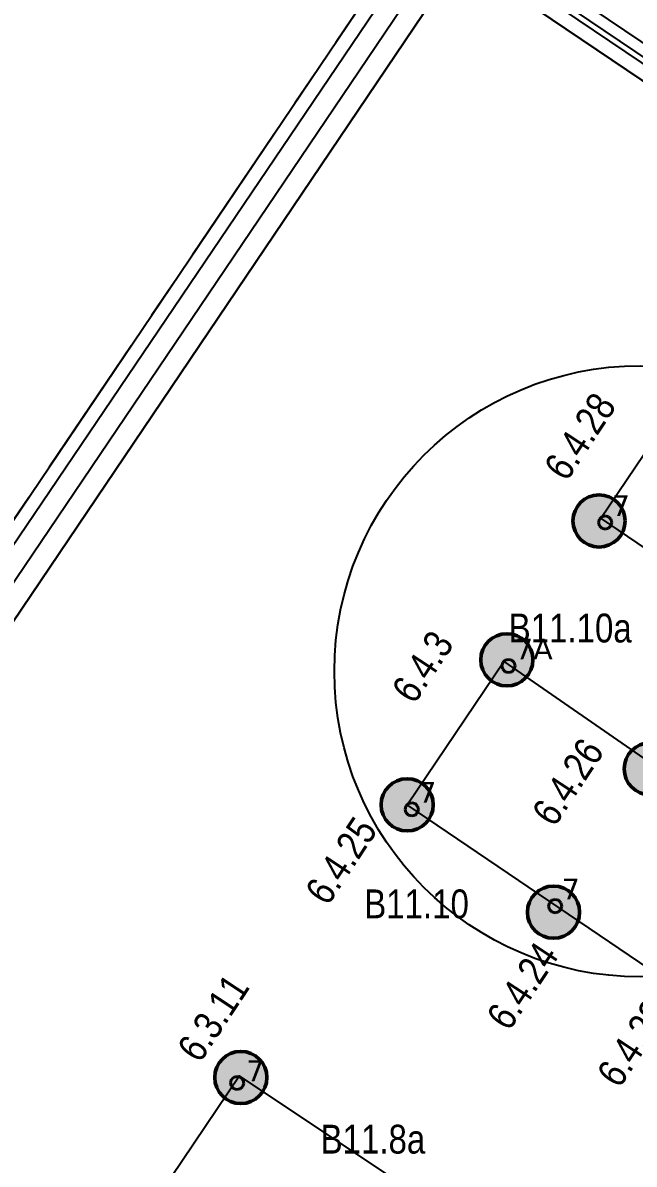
# Model space of a CAD drawing. Header units: millimetres. Extents: x -243740 to 150609, y -473655 to -165121.
# Drawn here: x 100504 to 105804, y -313636 to -303737 of the extents above; entities that cross this region are included whole.
import ezdxf
from ezdxf.enums import TextEntityAlignment as Align

# ---------------------------------------------------------------- set-up
doc = ezdxf.new("R2010")
doc.units = ezdxf.units.MM
doc.linetypes.add('Линия сетки', pattern=[22.225, 12.7, -3.175, 3.175, -3.175])
for name, color, linetype in [('_HMI', 6, 'Continuous'), ('_Гр.ЩД-1В.5.3.I4.1', 6, 'Continuous'), ('_Гр.ЩД-1В.5.3.I4.2', 6, 'Continuous'), ('_Гр.ЩД-1В.5.3.I4.3', 6, 'Continuous'), ('_Гр.ЩД-1В.5.3.I4.4', 6, 'Continuous'), ('_Гр.ЩД-1В.5.3.I4.5', 6, 'Continuous'), ('_Гр.ЩД-1В.5.3.I4.7', 6, 'Continuous'), ('_Гр.ЩД-1В.5.3.I4.8', 6, 'Continuous')]:
    doc.layers.add(name, color=color, linetype=linetype)
for name, color, linetype, lineweight in [('_освещение_dali', 3, 'Continuous', 50), ('DALLI', 6, 'TRAY', 30), ('DLX_FL2_LUM 5', 5, 'Continuous', 40), ('Аварийное_овещение', 1, 'Continuous', 30), ('Освещение', 5, 'Continuous', 30)]:
    doc.layers.add(name, color=color, linetype=linetype, lineweight=lineweight)
doc.layers.add('DLX_FL1_LUM 9', color=7, linetype='Continuous', lineweight=40, true_color=0xf70808)
doc.styles.add('Arial Narrow_6', font='ARIALN.TTF', dxfattribs={"height": 193.245432})
doc.styles.add('ELine', font='txt.shx')
doc.styles.get("Standard").update_dxf_attribs({"font": 'ARIALN.TTF'})
doc.styles.add('TableTextStyle', font='')
doc.styles.get('TableTextStyle').set_extended_font_data('VERDANA.TTF')
doc.linetypes.add('TRAY', pattern='A,12.119257,["_",ELine,S=4.5,R=90,X=0,Y=-1.555839],0.750382,["_",ELine,S=4.5,R=0,X=0,Y=-0.805849],1.314849,["_",ELine,S=4.5,R=0,X=0,Y=-0.805849],2.250029,["_",ELine,S=4.5,R=90,X=0,Y=-1.555839],13.565483', length=30)
doc.linetypes.add('Truba', pattern='A,3e-05,[4,MSH_7,S=1,R=0,X=0,Y=0],-3.022072', length=3.022102)

# ---------------------------------------------------------------- blocks, each defined once
blk = doc.blocks.new('A$C0249faeb')
at = {"layer": 'DALLI', "color": 0, "linetype": 'Линия сетки', "lineweight": -3, "ltscale": 100}
blk.add_lwpolyline([(-32903, -22742.8), (-49500.6, -47349.8), (-75483.4, -29824.1), (-58885.8, -5217.1)], close=True, dxfattribs=at)
blk = doc.blocks.new('A$Caabd1818')
at = {"layer": 'DLX_FL1_LUM 9'}
for points in [[(100687.5, 88206.7, -2997), (100695.3, 88235.5, -2997)], [(100695.3, 88235.5, -2997), (100687.5, 88206.7, -2997)], [(100695.3, 88235.5, -2997), (100687.5, 88206.7, -2997)], [(100687.5, 88206.7, -2997), (100695.3, 88235.5, -2997)], [(100695.3, 88178, -2997), (100687.5, 88206.7, -2997)], [(100687.5, 88206.7, -2997), (100687.5, 88206.7, -2997)], [(100687.5, 88206.7, -2997), (100695.3, 88178, -2997)], [(100687.5, 88206.7, -2997), (100687.5, 88206.7, -2997)], [(100687.5, 88206.7, -2997), (100695.3, 88178, -2997)], [(100695.3, 88178, -2997), (100687.5, 88206.7, -2997)], [(100695.3, 88235.5, -2997), (100716.3, 88256.5, -2997)], [(100716.3, 88256.5, -2997), (100695.3, 88235.5, -2997)], [(100716.3, 88256.5, -2997), (100695.3, 88235.5, -2997)], [(100695.3, 88235.5, -2997), (100716.3, 88256.5, -2997)], [(100695.3, 88235.5, -2997), (100695.3, 88235.5, -2997)], [(100695.3, 88235.5, -2997), (100695.3, 88235.5, -2997)], [(100716.3, 88256.5, -2997), (100745, 88264.2, -2997)], [(100745, 88264.2, -2997), (100716.3, 88256.5, -2997)], [(100745, 88264.2, -2997), (100716.3, 88256.5, -2997)], [(100716.3, 88256.5, -2997), (100745, 88264.2, -2997)], [(100716.3, 88256.5, -2997), (100716.3, 88256.5, -2997)], [(100716.3, 88256.5, -2997), (100716.3, 88256.5, -2997)], [(100745, 88264.2, -2997), (100745, 88264.2, -2997)], [(100745, 88264.2, -2997), (100773.8, 88256.5, -2997)], [(100773.8, 88256.5, -2997), (100745, 88264.2, -2997)], [(100745, 88264.2, -2997), (100745, 88264.2, -2997)], [(100773.8, 88256.5, -2997), (100745, 88264.2, -2997)], [(100745, 88264.2, -2997), (100773.8, 88256.5, -2997)], [(100773.8, 88256.5, -2997), (100773.8, 88256.5, -2997)], [(100773.8, 88256.5, -2997), (100794.8, 88235.5, -2997)], [(100794.8, 88235.5, -2997), (100773.8, 88256.5, -2997)], [(100773.8, 88256.5, -2997), (100773.8, 88256.5, -2997)], [(100794.8, 88235.5, -2997), (100773.8, 88256.5, -2997)], [(100773.8, 88256.5, -2997), (100794.8, 88235.5, -2997)], [(100794.8, 88235.5, -2997), (100794.8, 88235.5, -2997)], [(100794.8, 88235.5, -2997), (100802.5, 88206.7, -2997)], [(100802.5, 88206.7, -2997), (100794.8, 88235.5, -2997)], [(100794.8, 88235.5, -2997), (100794.8, 88235.5, -2997)], [(100802.5, 88206.7, -2997), (100794.8, 88235.5, -2997)], [(100794.8, 88235.5, -2997), (100802.5, 88206.7, -2997)], [(100802.5, 88206.7, -2997), (100794.8, 88178, -2997)], [(100794.8, 88178, -2997), (100802.5, 88206.7, -2997)], [(100794.8, 88178, -2997), (100802.5, 88206.7, -2997)], [(100802.5, 88206.7, -2997), (100794.8, 88178, -2997)], [(100802.5, 88206.7, -2997), (100802.5, 88206.7, -2997)], [(100802.5, 88206.7, -2997), (100802.5, 88206.7, -2997)], [(100716.3, 88156.9, -2997), (100695.3, 88178, -2997)], [(100695.3, 88178, -2997), (100695.3, 88178, -2997)], [(100695.3, 88178, -2997), (100716.3, 88156.9, -2997)], [(100695.3, 88178, -2997), (100695.3, 88178, -2997)], [(100695.3, 88178, -2997), (100716.3, 88156.9, -2997)], [(100716.3, 88156.9, -2997), (100695.3, 88178, -2997)], [(100745, 88149.2, -2997), (100716.3, 88156.9, -2997)], [(100716.3, 88156.9, -2997), (100716.3, 88156.9, -2997)], [(100716.3, 88156.9, -2997), (100745, 88149.2, -2997)], [(100716.3, 88156.9, -2997), (100716.3, 88156.9, -2997)], [(100716.3, 88156.9, -2997), (100745, 88149.2, -2997)], [(100745, 88149.2, -2997), (100716.3, 88156.9, -2997)], [(100773.8, 88156.9, -2997), (100745, 88149.2, -2997)], [(100745, 88149.2, -2997), (100773.8, 88156.9, -2997)], [(100745, 88149.2, -2997), (100773.8, 88156.9, -2997)], [(100773.8, 88156.9, -2997), (100745, 88149.2, -2997)], [(100745, 88149.2, -2997), (100745, 88149.2, -2997)], [(100745, 88149.2, -2997), (100745, 88149.2, -2997)], [(100794.8, 88178, -2997), (100773.8, 88156.9, -2997)], [(100773.8, 88156.9, -2997), (100794.8, 88178, -2997)], [(100773.8, 88156.9, -2997), (100794.8, 88178, -2997)], [(100794.8, 88178, -2997), (100773.8, 88156.9, -2997)], [(100773.8, 88156.9, -2997), (100773.8, 88156.9, -2997)], [(100773.8, 88156.9, -2997), (100773.8, 88156.9, -2997)], [(100794.8, 88178, -2997), (100794.8, 88178, -2997)], [(100794.8, 88178, -2997), (100794.8, 88178, -2997)]]:
    blk.add_polyline3d(points, dxfattribs=at)
at = {"layer": 'DLX_FL2_LUM 5'}
for points in [[(101534.1, 89479, -2997), (101555.1, 89500.1, -2997)], [(101555.1, 89500.1, -2997), (101534.1, 89479, -2997)], [(101555.1, 89500.1, -2997), (101534.1, 89479, -2997)], [(101534.1, 89479, -2997), (101555.1, 89500.1, -2997)], [(101555.1, 89500.1, -2997), (101583.8, 89507.8, -2997)], [(101583.8, 89507.8, -2997), (101555.1, 89500.1, -2997)], [(101583.8, 89507.8, -2997), (101555.1, 89500.1, -2997)], [(101555.1, 89500.1, -2997), (101583.8, 89507.8, -2997)], [(101555.1, 89500.1, -2997), (101555.1, 89500.1, -2997)], [(101555.1, 89500.1, -2997), (101555.1, 89500.1, -2997)], [(101583.8, 89507.8, -2997), (101583.8, 89507.8, -2997)], [(101583.8, 89507.8, -2997), (101612.6, 89500.1, -2997)], [(101612.6, 89500.1, -2997), (101583.8, 89507.8, -2997)], [(101583.8, 89507.8, -2997), (101583.8, 89507.8, -2997)], [(101612.6, 89500.1, -2997), (101583.8, 89507.8, -2997)], [(101583.8, 89507.8, -2997), (101612.6, 89500.1, -2997)], [(101612.6, 89500.1, -2997), (101612.6, 89500.1, -2997)], [(101612.6, 89500.1, -2997), (101633.6, 89479, -2997)], [(101633.6, 89479, -2997), (101612.6, 89500.1, -2997)], [(101612.6, 89500.1, -2997), (101612.6, 89500.1, -2997)], [(101633.6, 89479, -2997), (101612.6, 89500.1, -2997)], [(101612.6, 89500.1, -2997), (101633.6, 89479, -2997)], [(101526.4, 89450.3, -2997), (101534.1, 89479, -2997)], [(101534.1, 89479, -2997), (101526.4, 89450.3, -2997)], [(101534.1, 89479, -2997), (101526.4, 89450.3, -2997)], [(101526.4, 89450.3, -2997), (101534.1, 89479, -2997)], [(101534.1, 89421.5, -2997), (101526.4, 89450.3, -2997)], [(101526.4, 89450.3, -2997), (101526.4, 89450.3, -2997)], [(101526.4, 89450.3, -2997), (101534.1, 89421.5, -2997)], [(101526.4, 89450.3, -2997), (101526.4, 89450.3, -2997)], [(101526.4, 89450.3, -2997), (101534.1, 89421.5, -2997)], [(101534.1, 89421.5, -2997), (101526.4, 89450.3, -2997)], [(101534.1, 89479, -2997), (101534.1, 89479, -2997)], [(101534.1, 89479, -2997), (101534.1, 89479, -2997)], [(101555.1, 89400.5, -2997), (101534.1, 89421.5, -2997)], [(101534.1, 89421.5, -2997), (101534.1, 89421.5, -2997)], [(101534.1, 89421.5, -2997), (101555.1, 89400.5, -2997)], [(101534.1, 89421.5, -2997), (101534.1, 89421.5, -2997)], [(101534.1, 89421.5, -2997), (101555.1, 89400.5, -2997)], [(101555.1, 89400.5, -2997), (101534.1, 89421.5, -2997)], [(101583.8, 89392.8, -2997), (101555.1, 89400.5, -2997)], [(101555.1, 89400.5, -2997), (101555.1, 89400.5, -2997)], [(101555.1, 89400.5, -2997), (101583.8, 89392.8, -2997)], [(101555.1, 89400.5, -2997), (101555.1, 89400.5, -2997)], [(101555.1, 89400.5, -2997), (101583.8, 89392.8, -2997)], [(101583.8, 89392.8, -2997), (101555.1, 89400.5, -2997)], [(101612.6, 89400.5, -2997), (101583.8, 89392.8, -2997)], [(101583.8, 89392.8, -2997), (101612.6, 89400.5, -2997)], [(101583.8, 89392.8, -2997), (101612.6, 89400.5, -2997)], [(101612.6, 89400.5, -2997), (101583.8, 89392.8, -2997)], [(101583.8, 89392.8, -2997), (101583.8, 89392.8, -2997)], [(101583.8, 89392.8, -2997), (101583.8, 89392.8, -2997)], [(101633.6, 89421.5, -2997), (101612.6, 89400.5, -2997)], [(101612.6, 89400.5, -2997), (101633.6, 89421.5, -2997)], [(101612.6, 89400.5, -2997), (101633.6, 89421.5, -2997)], [(101633.6, 89421.5, -2997), (101612.6, 89400.5, -2997)], [(101612.6, 89400.5, -2997), (101612.6, 89400.5, -2997)], [(101612.6, 89400.5, -2997), (101612.6, 89400.5, -2997)], [(101633.6, 89479, -2997), (101633.6, 89479, -2997)], [(101633.6, 89479, -2997), (101641.3, 89450.3, -2997)], [(101641.3, 89450.3, -2997), (101633.6, 89479, -2997)], [(101633.6, 89479, -2997), (101633.6, 89479, -2997)], [(101641.3, 89450.3, -2997), (101633.6, 89479, -2997)], [(101633.6, 89479, -2997), (101641.3, 89450.3, -2997)], [(101641.3, 89450.3, -2997), (101633.6, 89421.5, -2997)], [(101633.6, 89421.5, -2997), (101641.3, 89450.3, -2997)], [(101633.6, 89421.5, -2997), (101641.3, 89450.3, -2997)], [(101641.3, 89450.3, -2997), (101633.6, 89421.5, -2997)], [(101633.6, 89421.5, -2997), (101633.6, 89421.5, -2997)], [(101633.6, 89421.5, -2997), (101633.6, 89421.5, -2997)], [(101641.3, 89450.3, -2997), (101641.3, 89450.3, -2997)], [(101641.3, 89450.3, -2997), (101641.3, 89450.3, -2997)], [(99877.5, 87013, -2997), (99906.2, 87020.7, -2997)], [(99906.2, 87020.7, -2997), (99877.5, 87013, -2997)], [(99906.2, 87020.7, -2997), (99877.5, 87013, -2997)], [(99877.5, 87013, -2997), (99906.2, 87020.7, -2997)], [(99906.2, 87020.7, -2997), (99906.2, 87020.7, -2997)], [(99906.2, 87020.7, -2997), (99935, 87013, -2997)], [(99935, 87013, -2997), (99906.2, 87020.7, -2997)], [(99906.2, 87020.7, -2997), (99906.2, 87020.7, -2997)], [(99935, 87013, -2997), (99906.2, 87020.7, -2997)], [(99906.2, 87020.7, -2997), (99935, 87013, -2997)], [(99848.7, 86963.2, -2997), (99856.4, 86991.9, -2997)], [(99856.4, 86991.9, -2997), (99848.7, 86963.2, -2997)], [(99856.4, 86991.9, -2997), (99848.7, 86963.2, -2997)], [(99848.7, 86963.2, -2997), (99856.4, 86991.9, -2997)], [(99856.4, 86934.4, -2997), (99848.7, 86963.2, -2997)], [(99848.7, 86963.2, -2997), (99848.7, 86963.2, -2997)], [(99848.7, 86963.2, -2997), (99856.4, 86934.4, -2997)], [(99848.7, 86963.2, -2997), (99848.7, 86963.2, -2997)], [(99848.7, 86963.2, -2997), (99856.4, 86934.4, -2997)], [(99856.4, 86934.4, -2997), (99848.7, 86963.2, -2997)], [(99856.4, 86991.9, -2997), (99877.5, 87013, -2997)], [(99877.5, 87013, -2997), (99856.4, 86991.9, -2997)], [(99877.5, 87013, -2997), (99856.4, 86991.9, -2997)], [(99856.4, 86991.9, -2997), (99877.5, 87013, -2997)], [(99856.4, 86991.9, -2997), (99856.4, 86991.9, -2997)], [(99856.4, 86991.9, -2997), (99856.4, 86991.9, -2997)], [(99877.5, 86913.4, -2997), (99856.4, 86934.4, -2997)], [(99856.4, 86934.4, -2997), (99856.4, 86934.4, -2997)], [(99856.4, 86934.4, -2997), (99877.5, 86913.4, -2997)], [(99856.4, 86934.4, -2997), (99856.4, 86934.4, -2997)], [(99856.4, 86934.4, -2997), (99877.5, 86913.4, -2997)], [(99877.5, 86913.4, -2997), (99856.4, 86934.4, -2997)], [(99877.5, 87013, -2997), (99877.5, 87013, -2997)], [(99877.5, 87013, -2997), (99877.5, 87013, -2997)], [(99935, 87013, -2997), (99935, 87013, -2997)], [(99935, 87013, -2997), (99956, 86991.9, -2997)], [(99956, 86991.9, -2997), (99935, 87013, -2997)], [(99935, 87013, -2997), (99935, 87013, -2997)], [(99956, 86991.9, -2997), (99935, 87013, -2997)], [(99935, 87013, -2997), (99956, 86991.9, -2997)], [(99956, 86934.4, -2997), (99935, 86913.4, -2997)], [(99935, 86913.4, -2997), (99956, 86934.4, -2997)], [(99935, 86913.4, -2997), (99956, 86934.4, -2997)], [(99956, 86934.4, -2997), (99935, 86913.4, -2997)], [(99956, 86991.9, -2997), (99956, 86991.9, -2997)], [(99956, 86991.9, -2997), (99963.7, 86963.2, -2997)], [(99963.7, 86963.2, -2997), (99956, 86991.9, -2997)], [(99956, 86991.9, -2997), (99956, 86991.9, -2997)], [(99963.7, 86963.2, -2997), (99956, 86991.9, -2997)], [(99956, 86991.9, -2997), (99963.7, 86963.2, -2997)], [(99963.7, 86963.2, -2997), (99956, 86934.4, -2997)], [(99956, 86934.4, -2997), (99963.7, 86963.2, -2997)], [(99956, 86934.4, -2997), (99963.7, 86963.2, -2997)], [(99963.7, 86963.2, -2997), (99956, 86934.4, -2997)], [(99956, 86934.4, -2997), (99956, 86934.4, -2997)], [(99956, 86934.4, -2997), (99956, 86934.4, -2997)], [(99963.7, 86963.2, -2997), (99963.7, 86963.2, -2997)], [(99963.7, 86963.2, -2997), (99963.7, 86963.2, -2997)], [(99906.2, 86905.7, -2997), (99877.5, 86913.4, -2997)], [(99877.5, 86913.4, -2997), (99877.5, 86913.4, -2997)], [(99877.5, 86913.4, -2997), (99906.2, 86905.7, -2997)], [(99877.5, 86913.4, -2997), (99877.5, 86913.4, -2997)], [(99877.5, 86913.4, -2997), (99906.2, 86905.7, -2997)], [(99906.2, 86905.7, -2997), (99877.5, 86913.4, -2997)], [(99935, 86913.4, -2997), (99906.2, 86905.7, -2997)], [(99906.2, 86905.7, -2997), (99935, 86913.4, -2997)], [(99906.2, 86905.7, -2997), (99935, 86913.4, -2997)], [(99935, 86913.4, -2997), (99906.2, 86905.7, -2997)], [(99906.2, 86905.7, -2997), (99906.2, 86905.7, -2997)], [(99906.2, 86905.7, -2997), (99906.2, 86905.7, -2997)], [(99935, 86913.4, -2997), (99935, 86913.4, -2997)], [(99935, 86913.4, -2997), (99935, 86913.4, -2997)], [(101092.3, 86124.4, -2997), (101100, 86153.1, -2997)], [(101100, 86153.1, -2997), (101092.3, 86124.4, -2997)], [(101100, 86153.1, -2997), (101092.3, 86124.4, -2997)], [(101092.3, 86124.4, -2997), (101100, 86153.1, -2997)], [(101100, 86153.1, -2997), (101121.1, 86174.2, -2997)], [(101121.1, 86174.2, -2997), (101100, 86153.1, -2997)], [(101121.1, 86174.2, -2997), (101100, 86153.1, -2997)], [(101100, 86153.1, -2997), (101121.1, 86174.2, -2997)], [(101100, 86153.1, -2997), (101100, 86153.1, -2997)], [(101100, 86153.1, -2997), (101100, 86153.1, -2997)], [(101121.1, 86174.2, -2997), (101149.8, 86181.9, -2997)], [(101149.8, 86181.9, -2997), (101121.1, 86174.2, -2997)], [(101149.8, 86181.9, -2997), (101121.1, 86174.2, -2997)], [(101121.1, 86174.2, -2997), (101149.8, 86181.9, -2997)], [(101121.1, 86174.2, -2997), (101121.1, 86174.2, -2997)], [(101121.1, 86174.2, -2997), (101121.1, 86174.2, -2997)], [(101149.8, 86181.9, -2997), (101149.8, 86181.9, -2997)], [(101149.8, 86181.9, -2997), (101178.5, 86174.2, -2997)], [(101178.5, 86174.2, -2997), (101149.8, 86181.9, -2997)], [(101149.8, 86181.9, -2997), (101149.8, 86181.9, -2997)], [(101178.5, 86174.2, -2997), (101149.8, 86181.9, -2997)], [(101149.8, 86181.9, -2997), (101178.5, 86174.2, -2997)], [(101178.5, 86174.2, -2997), (101178.5, 86174.2, -2997)], [(101178.5, 86174.2, -2997), (101199.6, 86153.1, -2997)], [(101199.6, 86153.1, -2997), (101178.5, 86174.2, -2997)], [(101178.5, 86174.2, -2997), (101178.5, 86174.2, -2997)], [(101199.6, 86153.1, -2997), (101178.5, 86174.2, -2997)], [(101178.5, 86174.2, -2997), (101199.6, 86153.1, -2997)], [(101199.6, 86153.1, -2997), (101199.6, 86153.1, -2997)], [(101199.6, 86153.1, -2997), (101207.3, 86124.4, -2997)], [(101207.3, 86124.4, -2997), (101199.6, 86153.1, -2997)], [(101199.6, 86153.1, -2997), (101199.6, 86153.1, -2997)], [(101207.3, 86124.4, -2997), (101199.6, 86153.1, -2997)], [(101199.6, 86153.1, -2997), (101207.3, 86124.4, -2997)], [(101100, 86095.6, -2997), (101092.3, 86124.4, -2997)], [(101092.3, 86124.4, -2997), (101092.3, 86124.4, -2997)], [(101092.3, 86124.4, -2997), (101100, 86095.6, -2997)], [(101092.3, 86124.4, -2997), (101092.3, 86124.4, -2997)], [(101092.3, 86124.4, -2997), (101100, 86095.6, -2997)], [(101100, 86095.6, -2997), (101092.3, 86124.4, -2997)], [(101121.1, 86074.6, -2997), (101100, 86095.6, -2997)], [(101100, 86095.6, -2997), (101100, 86095.6, -2997)], [(101100, 86095.6, -2997), (101121.1, 86074.6, -2997)], [(101100, 86095.6, -2997), (101100, 86095.6, -2997)], [(101100, 86095.6, -2997), (101121.1, 86074.6, -2997)], [(101121.1, 86074.6, -2997), (101100, 86095.6, -2997)], [(101149.8, 86066.9, -2997), (101121.1, 86074.6, -2997)], [(101121.1, 86074.6, -2997), (101121.1, 86074.6, -2997)], [(101121.1, 86074.6, -2997), (101149.8, 86066.9, -2997)], [(101121.1, 86074.6, -2997), (101121.1, 86074.6, -2997)], [(101121.1, 86074.6, -2997), (101149.8, 86066.9, -2997)], [(101149.8, 86066.9, -2997), (101121.1, 86074.6, -2997)], [(101178.5, 86074.6, -2997), (101149.8, 86066.9, -2997)], [(101149.8, 86066.9, -2997), (101178.5, 86074.6, -2997)], [(101149.8, 86066.9, -2997), (101178.5, 86074.6, -2997)], [(101178.5, 86074.6, -2997), (101149.8, 86066.9, -2997)], [(101149.8, 86066.9, -2997), (101149.8, 86066.9, -2997)], [(101149.8, 86066.9, -2997), (101149.8, 86066.9, -2997)], [(101199.6, 86095.6, -2997), (101178.5, 86074.6, -2997)], [(101178.5, 86074.6, -2997), (101199.6, 86095.6, -2997)], [(101178.5, 86074.6, -2997), (101199.6, 86095.6, -2997)], [(101199.6, 86095.6, -2997), (101178.5, 86074.6, -2997)], [(101178.5, 86074.6, -2997), (101178.5, 86074.6, -2997)], [(101178.5, 86074.6, -2997), (101178.5, 86074.6, -2997)], [(101207.3, 86124.4, -2997), (101199.6, 86095.6, -2997)], [(101199.6, 86095.6, -2997), (101207.3, 86124.4, -2997)], [(101199.6, 86095.6, -2997), (101207.3, 86124.4, -2997)], [(101207.3, 86124.4, -2997), (101199.6, 86095.6, -2997)], [(101199.6, 86095.6, -2997), (101199.6, 86095.6, -2997)], [(101199.6, 86095.6, -2997), (101199.6, 86095.6, -2997)], [(101207.3, 86124.4, -2997), (101207.3, 86124.4, -2997)], [(101207.3, 86124.4, -2997), (101207.3, 86124.4, -2997)], [(98344.4, 84622, -2997), (98366.9, 84641.5, -2997)], [(98366.9, 84641.5, -2997), (98344.4, 84622, -2997)], [(98366.9, 84641.5, -2997), (98344.4, 84622, -2997)], [(98344.4, 84622, -2997), (98366.9, 84641.5, -2997)], [(98366.9, 84641.5, -2997), (98396.1, 84647.2, -2997)], [(98396.1, 84647.2, -2997), (98366.9, 84641.5, -2997)], [(98396.1, 84647.2, -2997), (98366.9, 84641.5, -2997)], [(98366.9, 84641.5, -2997), (98396.1, 84647.2, -2997)], [(98366.9, 84641.5, -2997), (98366.9, 84641.5, -2997)], [(98366.9, 84641.5, -2997), (98366.9, 84641.5, -2997)], [(98396.1, 84647.2, -2997), (98396.1, 84647.2, -2997)], [(98396.1, 84647.2, -2997), (98424.2, 84637.5, -2997)], [(98424.2, 84637.5, -2997), (98396.1, 84647.2, -2997)], [(98396.1, 84647.2, -2997), (98396.1, 84647.2, -2997)], [(98424.2, 84637.5, -2997), (98396.1, 84647.2, -2997)], [(98396.1, 84647.2, -2997), (98424.2, 84637.5, -2997)], [(98334.7, 84593.8, -2997), (98344.4, 84622, -2997)], [(98344.4, 84622, -2997), (98334.7, 84593.8, -2997)], [(98344.4, 84622, -2997), (98334.7, 84593.8, -2997)], [(98334.7, 84593.8, -2997), (98344.4, 84622, -2997)], [(98340.4, 84564.6, -2997), (98334.7, 84593.8, -2997)], [(98334.7, 84593.8, -2997), (98334.7, 84593.8, -2997)], [(98334.7, 84593.8, -2997), (98340.4, 84564.6, -2997)], [(98334.7, 84593.8, -2997), (98334.7, 84593.8, -2997)], [(98334.7, 84593.8, -2997), (98340.4, 84564.6, -2997)], [(98340.4, 84564.6, -2997), (98334.7, 84593.8, -2997)], [(98359.9, 84542.1, -2997), (98340.4, 84564.6, -2997)], [(98340.4, 84564.6, -2997), (98340.4, 84564.6, -2997)], [(98340.4, 84564.6, -2997), (98359.9, 84542.1, -2997)], [(98340.4, 84564.6, -2997), (98340.4, 84564.6, -2997)], [(98340.4, 84564.6, -2997), (98359.9, 84542.1, -2997)], [(98359.9, 84542.1, -2997), (98340.4, 84564.6, -2997)], [(98344.4, 84622, -2997), (98344.4, 84622, -2997)], [(98344.4, 84622, -2997), (98344.4, 84622, -2997)], [(98388.1, 84532.5, -2997), (98359.9, 84542.1, -2997)], [(98359.9, 84542.1, -2997), (98359.9, 84542.1, -2997)], [(98359.9, 84542.1, -2997), (98388.1, 84532.5, -2997)], [(98359.9, 84542.1, -2997), (98359.9, 84542.1, -2997)], [(98359.9, 84542.1, -2997), (98388.1, 84532.5, -2997)], [(98388.1, 84532.5, -2997), (98359.9, 84542.1, -2997)], [(98439.7, 84557.7, -2997), (98417.3, 84538.1, -2997)], [(98417.3, 84538.1, -2997), (98439.7, 84557.7, -2997)], [(98417.3, 84538.1, -2997), (98439.7, 84557.7, -2997)], [(98439.7, 84557.7, -2997), (98417.3, 84538.1, -2997)], [(98424.2, 84637.5, -2997), (98424.2, 84637.5, -2997)], [(98424.2, 84637.5, -2997), (98443.8, 84615, -2997)], [(98443.8, 84615, -2997), (98424.2, 84637.5, -2997)], [(98424.2, 84637.5, -2997), (98424.2, 84637.5, -2997)], [(98443.8, 84615, -2997), (98424.2, 84637.5, -2997)], [(98424.2, 84637.5, -2997), (98443.8, 84615, -2997)], [(98449.4, 84585.8, -2997), (98439.7, 84557.7, -2997)], [(98439.7, 84557.7, -2997), (98449.4, 84585.8, -2997)], [(98439.7, 84557.7, -2997), (98449.4, 84585.8, -2997)], [(98449.4, 84585.8, -2997), (98439.7, 84557.7, -2997)], [(98439.7, 84557.7, -2997), (98439.7, 84557.7, -2997)], [(98439.7, 84557.7, -2997), (98439.7, 84557.7, -2997)], [(98443.8, 84615, -2997), (98443.8, 84615, -2997)], [(98443.8, 84615, -2997), (98449.4, 84585.8, -2997)], [(98449.4, 84585.8, -2997), (98443.8, 84615, -2997)], [(98443.8, 84615, -2997), (98443.8, 84615, -2997)], [(98449.4, 84585.8, -2997), (98443.8, 84615, -2997)], [(98443.8, 84615, -2997), (98449.4, 84585.8, -2997)], [(98449.4, 84585.8, -2997), (98449.4, 84585.8, -2997)], [(98449.4, 84585.8, -2997), (98449.4, 84585.8, -2997)], [(98417.3, 84538.1, -2997), (98388.1, 84532.5, -2997)], [(98388.1, 84532.5, -2997), (98417.3, 84538.1, -2997)], [(98388.1, 84532.5, -2997), (98417.3, 84538.1, -2997)], [(98417.3, 84538.1, -2997), (98388.1, 84532.5, -2997)], [(98388.1, 84532.5, -2997), (98388.1, 84532.5, -2997)], [(98388.1, 84532.5, -2997), (98388.1, 84532.5, -2997)], [(98417.3, 84538.1, -2997), (98417.3, 84538.1, -2997)], [(98417.3, 84538.1, -2997), (98417.3, 84538.1, -2997)]]:
    blk.add_polyline3d(points, dxfattribs=at)
at = {"layer": 'Аварийное_овещение', "lineweight": 40, "style": 'Arial Narrow_6'}
for s, p in [('В11.10а', (100746.6, 88410.7)), ('В11.8а', (99115.9, 83977.4))]:
    blk.add_text(s, height=250, dxfattribs=at).set_placement(p)
at = {"layer": 'Освещение', "lineweight": 40, "style": 'Arial Narrow_6'}
blk.add_text('В11.10', height=250, dxfattribs=at).set_placement((99494.1, 86018.1))
blk = doc.blocks.new('A$Cab2378fa')
at = {"lineweight": 25, "true_color": 0xfff5f5}
h = blk.add_hatch(color=7, dxfattribs=at)
h.dxf.hatch_style = 1
h.paths.add_polyline_path([(0, 0), (-141.6, -170.3, 0.174923), (3, -222.4, 0.197808), (162.3, -156.8)])
h.paths.add_polyline_path([(-163.2, 157.6), (0, 0), (147.8, 177.8, 0.175398), (3, 230.2, 0.209014)])
at = {"lineweight": 25}
h = blk.add_hatch(color=0, dxfattribs=at)
h.paths.add_polyline_path([(162.3, -156.8, 0.442338), (147.8, 177.8), (0, 0)])
h.paths.add_polyline_path([(-141.6, -170.3), (0, 0), (-163.2, 157.6, 0.430096)])
blk.add_circle((3, 3.9), 226.3)

msp = doc.modelspace()

# ---------------------------------------------------------------- linework, layer by layer
at = {"layer": '_HMI', "ltscale": 100}
msp.add_lwpolyline([(86493, -330560.3), (86044, -330239.9), (90621.5, -323453.5), (90613.4, -323465.5), (104300.9, -303172.9), (110455.6, -307324.2)], dxfattribs=at)
at = {"layer": '_Гр.ЩД-1В.5.3.I4.1', "ltscale": 100}
msp.add_lwpolyline([(110536, -307227.5), (104219.9, -302967.2), (92894, -319736.1), (63624.5, -300232.1), (47676.2, -323876.5), (41394.6, -319639.5), (54986.2, -299489.2), (48493.9, -295110.2), (34902.4, -315260.4), (28255.4, -310777), (41846.9, -290626.7), (35320.9, -286224.9), (21729.4, -306375.1)], dxfattribs=at)
at = {"layer": '_Гр.ЩД-1В.5.3.I4.2', "ltscale": 100}
msp.add_lwpolyline([(110553.4, -307179.2), (104098.6, -302825.3), (93080.7, -319122.9), (64061.1, -299584.9), (79385.6, -276865.4), (73104, -272628.4), (59515.6, -292774), (53023.4, -288395), (66611.8, -268249.4), (59964.8, -263765.9), (46376.4, -283911.5), (39850.4, -279509.7), (53438.8, -259364.1)], dxfattribs=at)
at = {"layer": '_Гр.ЩД-1В.5.3.I4.3', "ltscale": 100}
msp.add_lwpolyline([(110553.4, -307179.2), (104630.6, -303184.2), (111563.7, -292911.2), (82047.5, -273002.3), (97725.8, -249758.2), (91405.6, -245495.2), (77449.9, -266185.4), (70957.6, -261806.4), (84913.4, -241116.1), (78266.4, -236632.6), (64310.6, -257322.9), (57784.6, -252921.1), (71740.4, -232230.8)], dxfattribs=at)
at = {"layer": '_Гр.ЩД-1В.5.3.I4.4', "ltscale": 100}
msp.add_lwpolyline([(110455.6, -307324.2), (104300.9, -303172.9), (90613.4, -323465.5), (87825.2, -321584.8), (74208.8, -341772.9), (67645.9, -337346.2), (81237.5, -317196), (74674.6, -312769.3), (61083.1, -332919.5), (54520.3, -328492.9), (68111.8, -308342.6)], dxfattribs=at)
at = {"layer": '_Гр.ЩД-1В.5.3.I4.5', "ltscale": 100}
msp.add_lwpolyline([(110609.3, -307096.3), (104050.4, -302672.2), (93544.6, -318247.7), (91123.2, -316614.4), (105918.1, -294761.8), (99355.3, -290335.2), (85766.9, -310480.8), (79204.1, -306054.1), (92792.5, -285908.5), (86229.7, -281481.8), (72641.3, -301627.4)], dxfattribs=at)
at = {"layer": '_Гр.ЩД-1В.5.3.I4.7', "ltscale": 100}
msp.add_lwpolyline([(110620.9, -307526.2), (105578, -315002.6), (102382.6, -312871.3), (92209.8, -327982.2), (99837.9, -333115.4), (98755.9, -334717.5), (91139.6, -329573.4), (90068.9, -331156.6), (97693.6, -336298.2), (97170.1, -337088.3), (89161.9, -331686.6), (79471.4, -345952.4)], dxfattribs=at)
at = {"layer": '_Гр.ЩД-1В.5.3.I4.8', "ltscale": 100}
msp.add_lwpolyline([(110553.4, -307179.2), (109976.5, -306794.6), (108829.6, -308476.8), (113903.4, -311889.5), (113068.4, -313118.7), (107990.8, -309720.4), (107152, -310963.9), (112215.3, -314387.1), (111376.5, -315630.7), (103836.7, -310519.3), (104675.5, -309275.8), (105997.6, -310193.1), (106846.9, -308939.1), (105514.3, -308032.2), (106338.7, -306813.6), (107675.2, -307706), (108934.3, -305822.4), (107784.8, -305047.1), (118828.7, -288636.8)], dxfattribs=at)
at = {"layer": 'Defpoints', "color": 3, "ltscale": 100}
msp.add_circle((105855.7, -309361.5), 2650.5, dxfattribs=at)

# ---------------------------------------------------------------- block references
at = {"layer": '_освещение_dali', "color": 5, "ltscale": 100}
for p in [(105496.9, -308061, -2997), (105940.9, -310211.4, -2997), (103833.7, -310523.2), (105102.1, -311454.9, -2997), (102390.9, -312888.2, -2997)]:
    msp.add_blockref('A$Cab2378fa', p, dxfattribs=at)
at = {"layer": '_освещение_dali', "color": 1, "ltscale": 100}
msp.add_blockref('A$Cab2378fa', (104697.4, -309265.3, -2997), dxfattribs=at)
at = {"layer": 'Defpoints', "color": 3, "ltscale": 100}
msp.add_blockref('A$C0249faeb', (143045.2, -270897.9), dxfattribs=at)
at = {"layer": 'Defpoints', "linetype": 'Truba', "ltscale": 100}
msp.add_blockref('A$Caabd1818', (3969.7, -397521.8), dxfattribs=at)

# ---------------------------------------------------------------- texts
at = {"layer": '_Гр.ЩД-1В.5.3.I4.7', "ltscale": 100}
msp.add_text('6.3.11', height=250, rotation=56.52245, dxfattribs=at).set_placement((102321, -312476.8), align=Align.BOTTOM_CENTER)
at = {"layer": '_Гр.ЩД-1В.5.3.I4.8', "ltscale": 100}
for s, p in [('6.4.28', (105500.8, -307433.2)), ('6.4.3', (104136.3, -309431.2)), ('6.4.26', (105395.4, -310430.7)), ('6.4.25', (103430, -311113.6)), ('6.4.24', (105002, -312199.8)), ('6.4.23', (105958.4, -312695.4))]:
    msp.add_text(s, height=250, rotation=56.52245, dxfattribs=at).set_placement(p, align=Align.BOTTOM_CENTER)
at = {"layer": '_освещение_dali', "color": 241, "true_color": 0xf37aa8, "style": 'TableTextStyle'}
for s, p in [('7', (105611, -308014, -2997)), ('7А', (104772.2, -309257.6, -2997)), ('7', (103933.4, -310501.1, -2997)), ('7', (105177, -311339.9, -2997))]:
    msp.add_text(s, height=180, dxfattribs=at).set_placement(p)
at = {"layer": '_освещение_dali', "color": 231, "true_color": 0xf99fb5, "style": 'TableTextStyle'}
msp.add_text('7', height=180, dxfattribs=at).set_placement((102441.6, -312916.5, -2997))

doc.saveas('drawing.dxf')
